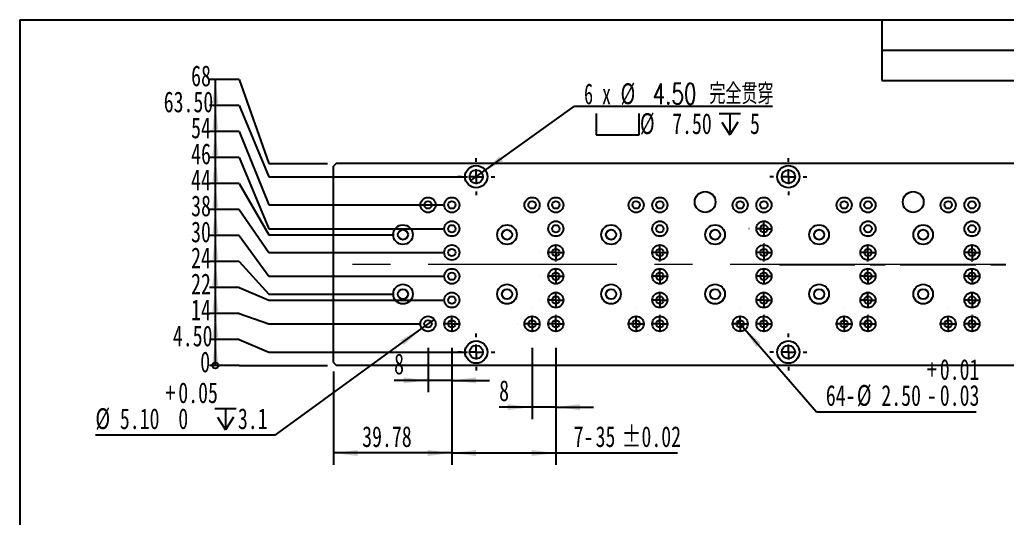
# Model space of a CAD drawing. Header units: millimetres. Extents: x 2 to 295, y 3 to 207.
# Drawn here: x 2.2 to 168.3, y 122.7 to 206.6 of the extents above; entities that cross this region are included whole.
import ezdxf

# ---------------------------------------------------------------- set-up
doc = ezdxf.new("R2010")
doc.units = ezdxf.units.MM
doc.linetypes.add('CENTERX2', pattern=[20.32, 12.7, -2.54, 2.54, -2.54])
doc.layers.add('图层7', color=7, linetype='Continuous')
doc.layers.add('图框', color=7, linetype='Continuous')
doc.layers.add('粗实线', color=7, linetype='Continuous', lineweight=25)
doc.styles.add('SLDTEXTSTYLE0', font='TXT', dxfattribs={"width": 0.7, "bigfont": 'bigfont'})
doc.styles.add('SLDTEXTSTYLE11', font='TXT', dxfattribs={"width": 0.633333})
doc.styles.add('SLDTEXTSTYLE2', font='TXT', dxfattribs={"width": 0.7})
doc.dimstyles.new('SLDDIMSTYLE0', dxfattribs={"dimtxt": 3.5, "dimasz": 0.338667, "dimexe": 0, "dimexo": 0.0625, "dimgap": 0.875, "dimtad": 0, "dimtih": 1, "dimtoh": 1, "dimdec": 0, "dimlfac": 2, "dimrnd": 1e-09, "dimdsep": 46, "dimtxsty": 'SLDTEXTSTYLE2', "dimblk1": 'ORIGIN', "dimblk2": 'ORIGIN', "dimsah": 1, "dimcen": 0.09, "dimadec": 0, "dimazin": 2, "dimtfac": 1, "dimtdec": 0, "dimtofl": 0, "dimtmove": 0, "dimatfit": 3, "dimldrblk": 'ORIGIN', "dimfxl": 0, "dimfrac": 2, "dimtolj": 1, "dimtzin": 12, "dimarcsym": 0})
doc.dimstyles.new('SLDDIMSTYLE1', dxfattribs={"dimtxt": 3.5, "dimasz": 4.08, "dimexe": 0, "dimexo": 0.0625, "dimgap": 0.875, "dimtad": 0, "dimtih": 1, "dimtoh": 1, "dimlfac": 2, "dimrnd": 1e-09, "dimzin": 12, "dimdsep": 46, "dimtxsty": 'SLDTEXTSTYLE2', "dimsah": 1, "dimcen": 0.09, "dimadec": 0, "dimazin": 3, "dimtfac": 1, "dimtofl": 0, "dimtmove": 0, "dimatfit": 3, "dimfxl": 0, "dimfrac": 2, "dimtolj": 1, "dimtzin": 12, "dimarcsym": 0})
doc.dimstyles.new('SLDDIMSTYLE3', dxfattribs={"dimtxt": 3.5, "dimasz": 4.08, "dimexe": 0, "dimexo": 0.0625, "dimgap": 0.875, "dimtad": 2, "dimlfac": 2, "dimrnd": 1e-09, "dimzin": 12, "dimdsep": 46, "dimtxsty": 'SLDTEXTSTYLE2', "dimsah": 1, "dimcen": 0.09, "dimadec": 0, "dimazin": 3, "dimtfac": 1, "dimtofl": 0, "dimtmove": 0, "dimatfit": 3, "dimfxl": 0, "dimfrac": 2, "dimtolj": 1, "dimtzin": 12, "dimarcsym": 0})
doc.dimstyles.new('SLDDIMSTYLE4', dxfattribs={"dimtxt": 3.5, "dimasz": 4.08, "dimexe": 0, "dimexo": 0.0625, "dimgap": 0.875, "dimtad": 0, "dimtih": 1, "dimtoh": 1, "dimlfac": 2, "dimrnd": 1e-09, "dimzin": 4, "dimdsep": 46, "dimtxsty": 'SLDTEXTSTYLE2', "dimblk1": 'NONE', "dimsah": 1, "dimcen": 0, "dimadec": 0, "dimazin": 1, "dimtfac": 1, "dimtmove": 0, "dimatfit": 3, "dimldrblk": 'NONE', "dimfxl": 0, "dimfrac": 2, "dimtolj": 1, "dimtzin": 12, "dimarcsym": 0})
doc.dimstyles.new('SLDDIMSTYLE5', dxfattribs={"dimtxt": 3.5, "dimasz": 4.08, "dimexe": 0, "dimexo": 0.0625, "dimgap": 0.875, "dimtad": 2, "dimlfac": 2, "dimrnd": 1e-09, "dimzin": 12, "dimdsep": 46, "dimtxsty": 'SLDTEXTSTYLE2', "dimsah": 1, "dimcen": 0.09, "dimadec": 0, "dimazin": 3, "dimtfac": 1, "dimtmove": 0, "dimatfit": 0, "dimfxl": 0, "dimfrac": 2, "dimtolj": 1, "dimtzin": 12, "dimarcsym": 0})
doc.dimstyles.new('SLDDIMSTYLE6', dxfattribs={"dimtxt": 3.5, "dimasz": 4.08, "dimexe": 0, "dimexo": 0.0625, "dimgap": 0.875, "dimtad": 0, "dimtih": 1, "dimtoh": 1, "dimlfac": 2, "dimrnd": 1e-09, "dimzin": 4, "dimdsep": 46, "dimtxsty": 'SLDTEXTSTYLE2', "dimsah": 1, "dimcen": 0.09, "dimadec": 0, "dimazin": 1, "dimtfac": 1, "dimtofl": 0, "dimtmove": 0, "dimatfit": 3, "dimfxl": 0, "dimfrac": 2, "dimtolj": 1, "dimtzin": 12, "dimarcsym": 0})
doc.dimstyles.new('SLDDIMSTYLE7', dxfattribs={"dimtxt": 3.5, "dimasz": 4.08, "dimexe": 0, "dimexo": 0.0625, "dimgap": 0.875, "dimtad": 2, "dimlfac": 2, "dimrnd": 1e-09, "dimzin": 12, "dimdsep": 46, "dimtxsty": 'SLDTEXTSTYLE2', "dimsah": 1, "dimcen": 0.09, "dimadec": 0, "dimazin": 3, "dimtol": 1, "dimtp": 0.02, "dimtm": 0.02, "dimtfac": 1, "dimtofl": 0, "dimtmove": 0, "dimatfit": 3, "dimfxl": 0, "dimfrac": 2, "dimtolj": 1, "dimarcsym": 0})
doc.dimstyles.new('SLDDIMSTYLE8', dxfattribs={"dimtxt": 3.5, "dimasz": 4.08, "dimexe": 0, "dimexo": 0.0625, "dimgap": 0.875, "dimtad": 0, "dimtih": 1, "dimtoh": 1, "dimlfac": 2, "dimrnd": 1e-09, "dimzin": 4, "dimdsep": 46, "dimtxsty": 'SLDTEXTSTYLE2', "dimblk1": 'NONE', "dimsah": 1, "dimcen": 0, "dimadec": 0, "dimazin": 1, "dimtol": 1, "dimtp": 0.05, "dimtfac": 1, "dimtmove": 0, "dimatfit": 3, "dimldrblk": 'NONE', "dimfxl": 0, "dimfrac": 2, "dimtolj": 1, "dimarcsym": 0})
doc.dimstyles.new('SLDDIMSTYLE9', dxfattribs={"dimtxt": 3.5, "dimasz": 4.08, "dimexe": 0, "dimexo": 0.0625, "dimgap": 0.875, "dimtad": 0, "dimtih": 1, "dimtoh": 1, "dimlfac": 2, "dimrnd": 1e-09, "dimzin": 4, "dimdsep": 46, "dimtxsty": 'SLDTEXTSTYLE2', "dimblk1": 'NONE', "dimsah": 1, "dimcen": 0, "dimadec": 0, "dimazin": 1, "dimtol": 1, "dimtp": 0.01, "dimtm": 0.03, "dimtfac": 1, "dimtmove": 0, "dimatfit": 3, "dimldrblk": 'NONE', "dimfxl": 0, "dimfrac": 2, "dimtolj": 1, "dimarcsym": 0})

# ---------------------------------------------------------------- blocks, each defined once
blk = doc.blocks.new('_ORIGIN')
at = {"color": 0, "linetype": 'ByBlock', "lineweight": -2}
blk.add_line((0, 0), (-1, 0), dxfattribs=at)
blk.add_circle((0, 0), 0.5, dxfattribs=at)
blk = doc.blocks.new('_D_46')
at = {"layer": '图框'}
for p, q in [((39.1, 148.42), (34.1, 148.42)), ((39.1, 148.42), (44.1, 148.42)), ((44.1, 148.42), (53.99, 148.42))]:
    blk.add_line(p, q, dxfattribs=at)
at = {"layer": '图框', "xscale": 1.016, "yscale": 1.016}
blk.add_blockref('_ORIGIN', (35.11, 148.42), dxfattribs=at)
at = {"layer": '图框', "insert": (32.56, 150.77), "char_height": 3.5, "attachment_point": 1, "style": 'SLDTEXTSTYLE2'}
blk.add_mtext('0', dxfattribs=at)
blk = doc.blocks.new('_D_47')
at = {"layer": '图框'}
for p, q in [((39.1, 152.8), (34.1, 152.8)), ((35.11, 148.42), (35.11, 152.8)), ((39.1, 152.8), (44.1, 150.67)), ((44.1, 150.67), (77.49, 150.67))]:
    blk.add_line(p, q, dxfattribs=at)
blk.add_solid([(35.11, 152.8), (34.6, 148.72), (35.62, 148.72)], dxfattribs=at)
at = {"layer": '图框', "insert": (27.96, 155.14), "char_height": 3.5, "attachment_point": 1, "style": 'SLDTEXTSTYLE2'}
blk.add_mtext('4.50', dxfattribs=at)
blk = doc.blocks.new('_D_48')
at = {"layer": '图框'}
for p, q in [((39.1, 157.17), (34.1, 157.17)), ((35.11, 152.8), (35.11, 157.17)), ((39.1, 157.17), (44.1, 155.42)), ((44.1, 155.42), (69.38, 155.42))]:
    blk.add_line(p, q, dxfattribs=at)
blk.add_solid([(35.11, 157.17), (34.6, 153.09), (35.62, 153.09)], dxfattribs=at)
at = {"layer": '图框', "insert": (31.02, 159.52), "char_height": 3.5, "attachment_point": 1, "style": 'SLDTEXTSTYLE2'}
blk.add_mtext('14', dxfattribs=at)
blk = doc.blocks.new('_D_49')
at = {"layer": '图框'}
for p, q in [((39.1, 161.55), (34.1, 161.55)), ((35.11, 157.17), (35.11, 161.55)), ((39.1, 161.55), (44.1, 159.42)), ((44.1, 159.42), (73.38, 159.42))]:
    blk.add_line(p, q, dxfattribs=at)
blk.add_solid([(35.11, 161.55), (34.6, 157.47), (35.62, 157.47)], dxfattribs=at)
at = {"layer": '图框', "insert": (31.02, 163.89), "char_height": 3.5, "attachment_point": 1, "style": 'SLDTEXTSTYLE2'}
blk.add_mtext('22', dxfattribs=at)
blk = doc.blocks.new('_D_50')
at = {"layer": '图框'}
for p, q in [((39.1, 165.92), (34.1, 165.92)), ((35.11, 161.55), (35.11, 165.92)), ((39.1, 165.92), (44.1, 160.42)), ((44.1, 160.42), (65.16, 160.42))]:
    blk.add_line(p, q, dxfattribs=at)
blk.add_solid([(35.11, 165.92), (34.6, 161.84), (35.62, 161.84)], dxfattribs=at)
at = {"layer": '图框', "insert": (31.02, 168.27), "char_height": 3.5, "attachment_point": 1, "style": 'SLDTEXTSTYLE2'}
blk.add_mtext('24', dxfattribs=at)
blk = doc.blocks.new('_D_51')
at = {"layer": '图框'}
for p, q in [((39.1, 170.3), (34.1, 170.3)), ((35.11, 165.92), (35.11, 170.3)), ((39.1, 170.3), (44.1, 163.42)), ((44.1, 163.42), (73.38, 163.42))]:
    blk.add_line(p, q, dxfattribs=at)
blk.add_solid([(35.11, 170.3), (34.6, 166.22), (35.62, 166.22)], dxfattribs=at)
at = {"layer": '图框', "insert": (31.02, 172.64), "char_height": 3.5, "attachment_point": 1, "style": 'SLDTEXTSTYLE2'}
blk.add_mtext('30', dxfattribs=at)
blk = doc.blocks.new('_D_52')
at = {"layer": '图框'}
for p, q in [((39.1, 174.67), (34.1, 174.67)), ((35.11, 170.3), (35.11, 174.67)), ((39.1, 174.67), (44.1, 167.42)), ((44.1, 167.42), (73.38, 167.42))]:
    blk.add_line(p, q, dxfattribs=at)
blk.add_solid([(35.11, 174.67), (34.6, 170.59), (35.62, 170.59)], dxfattribs=at)
at = {"layer": '图框', "insert": (31.03, 177.02), "char_height": 3.5, "attachment_point": 1, "style": 'SLDTEXTSTYLE2'}
blk.add_mtext('38', dxfattribs=at)
blk = doc.blocks.new('_D_53')
at = {"layer": '图框'}
for p, q in [((39.1, 179.05), (34.1, 179.05)), ((35.11, 174.67), (35.11, 179.05)), ((39.1, 179.05), (44.1, 170.42)), ((44.1, 170.42), (65.16, 170.42))]:
    blk.add_line(p, q, dxfattribs=at)
blk.add_solid([(35.11, 179.05), (34.6, 174.97), (35.62, 174.97)], dxfattribs=at)
at = {"layer": '图框', "insert": (31.02, 181.39), "char_height": 3.5, "attachment_point": 1, "style": 'SLDTEXTSTYLE2'}
blk.add_mtext('44', dxfattribs=at)
blk = doc.blocks.new('_D_54')
at = {"layer": '图框'}
for p, q in [((39.1, 183.42), (34.1, 183.42)), ((35.11, 179.05), (35.11, 183.42)), ((39.1, 183.42), (44.1, 171.42)), ((44.1, 171.42), (73.38, 171.42))]:
    blk.add_line(p, q, dxfattribs=at)
blk.add_solid([(35.11, 183.42), (34.6, 179.34), (35.62, 179.34)], dxfattribs=at)
at = {"layer": '图框', "insert": (31.03, 185.77), "char_height": 3.5, "attachment_point": 1, "style": 'SLDTEXTSTYLE2'}
blk.add_mtext('46', dxfattribs=at)
blk = doc.blocks.new('_D_55')
at = {"layer": '图框'}
for p, q in [((39.1, 187.79), (34.1, 187.79)), ((35.11, 183.42), (35.11, 187.79)), ((39.1, 187.79), (44.1, 175.42)), ((44.1, 175.42), (73.38, 175.42))]:
    blk.add_line(p, q, dxfattribs=at)
blk.add_solid([(35.11, 187.79), (34.6, 183.71), (35.62, 183.71)], dxfattribs=at)
at = {"layer": '图框', "insert": (31.02, 190.14), "char_height": 3.5, "attachment_point": 1, "style": 'SLDTEXTSTYLE2'}
blk.add_mtext('54', dxfattribs=at)
blk = doc.blocks.new('_D_56')
at = {"layer": '图框'}
for p, q in [((39.1, 192.17), (34.1, 192.17)), ((35.11, 187.79), (35.11, 192.17)), ((39.1, 192.17), (44.1, 180.17)), ((44.1, 180.17), (77.49, 180.17))]:
    blk.add_line(p, q, dxfattribs=at)
blk.add_solid([(35.11, 192.17), (34.6, 188.09), (35.62, 188.09)], dxfattribs=at)
at = {"layer": '图框', "insert": (26.42, 194.51), "char_height": 3.5, "attachment_point": 1, "style": 'SLDTEXTSTYLE2'}
blk.add_mtext('63.50', dxfattribs=at)
blk = doc.blocks.new('_D_57')
at = {"layer": '图框'}
for p, q in [((39.1, 196.54), (34.1, 196.54)), ((35.11, 192.17), (35.11, 196.54)), ((39.1, 196.54), (44.1, 182.42)), ((44.1, 182.42), (53.99, 182.42))]:
    blk.add_line(p, q, dxfattribs=at)
blk.add_solid([(35.11, 196.54), (34.6, 192.46), (35.62, 192.46)], dxfattribs=at)
at = {"layer": '图框', "insert": (31.03, 198.89), "char_height": 3.5, "attachment_point": 1, "style": 'SLDTEXTSTYLE2'}
blk.add_mtext('68', dxfattribs=at)
blk = doc.blocks.new('_D_58')
at = {"layer": '图框'}
for p, q in [((74.88, 151.4), (74.88, 131.7)), ((54.99, 147.42), (54.99, 131.7)), ((74.88, 133.7), (54.99, 133.7))]:
    blk.add_line(p, q, dxfattribs=at)
for points in [[(54.99, 133.7), (59.07, 133.19), (59.07, 134.21)], [(74.88, 133.7), (70.8, 134.21), (70.8, 133.19)]]:
    blk.add_solid(points, dxfattribs=at)
at = {"layer": '图框', "insert": (59.8, 138.21), "char_height": 3.5, "attachment_point": 1, "style": 'SLDTEXTSTYLE2'}
blk.add_mtext('39.78', dxfattribs=at)
blk = doc.blocks.new('_D_59')
at = {"layer": '图框'}
for p, q in [((74.88, 151.4), (74.88, 131.7)), ((92.38, 151.4), (92.38, 131.7)), ((74.88, 133.7), (92.38, 133.7)), ((92.38, 133.7), (112.86, 133.7))]:
    blk.add_line(p, q, dxfattribs=at)
for points in [[(74.88, 133.7), (78.96, 133.19), (78.96, 134.21)], [(92.38, 133.7), (88.3, 134.21), (88.3, 133.19)]]:
    blk.add_solid(points, dxfattribs=at)
at = {"layer": '图框', "char_height": 3.5, "attachment_point": 1, "style": 'SLDTEXTSTYLE2'}
for s, insert in [('7-', (95.37, 138.21)), ('35', (99.06, 138.21)), ('±0.02', (103.44, 138.21))]:
    blk.add_mtext(s, dxfattribs=dict(at, insert=insert))
blk = doc.blocks.new('_D_60')
at = {"layer": '图框'}
for p, q in [((70.88, 151.4), (70.88, 143.91)), ((74.88, 151.4), (74.88, 143.91)), ((70.88, 145.91), (65.17, 145.91)), ((74.88, 145.91), (70.88, 145.91)), ((74.88, 145.91), (81.23, 145.91))]:
    blk.add_line(p, q, dxfattribs=at)
for points in [[(70.88, 145.91), (66.8, 146.42), (66.8, 145.41)], [(74.88, 145.91), (78.96, 145.41), (78.96, 146.42)]]:
    blk.add_solid(points, dxfattribs=at)
at = {"layer": '图框', "insert": (65.17, 150.43), "char_height": 3.5, "attachment_point": 1, "style": 'SLDTEXTSTYLE2'}
blk.add_mtext('8', dxfattribs=at)
blk = doc.blocks.new('_D_61')
at = {"layer": '图框'}
for p, q in [((88.38, 151.4), (88.38, 139.41)), ((92.38, 151.4), (92.38, 139.41)), ((88.38, 141.41), (82.84, 141.41)), ((92.38, 141.41), (88.38, 141.41)), ((92.38, 141.41), (98.73, 141.41))]:
    blk.add_line(p, q, dxfattribs=at)
for points in [[(88.38, 141.41), (84.3, 141.92), (84.3, 140.91)], [(92.38, 141.41), (96.46, 140.91), (96.46, 141.92)]]:
    blk.add_solid(points, dxfattribs=at)
at = {"layer": '图框', "insert": (82.84, 145.93), "char_height": 3.5, "attachment_point": 1, "style": 'SLDTEXTSTYLE2'}
blk.add_mtext('8', dxfattribs=at)
blk = doc.blocks.new('SW_SYMBOL_HOLE_DEPTH')
at = {"layer": '图框', "color": 0}
for p, q in [((0, 875), (800, 875)), ((400, 875), (400, 75)), ((100, 555), (400, 75)), ((700, 555), (400, 75))]:
    blk.add_line(p, q, dxfattribs=at)
blk = doc.blocks.new('_D_62')
at = {"layer": '图框'}
for p, q in [((71.91, 156.17), (69.85, 154.67)), ((69.85, 154.67), (45.09, 136.71)), ((45.09, 136.71), (14.93, 136.71))]:
    blk.add_line(p, q, dxfattribs=at)
blk.add_solid([(69.85, 154.67), (66.25, 152.69), (66.84, 151.87)], dxfattribs=at)
at = {"layer": '图框', "xscale": 0.004511737089201878, "yscale": 0.004511737089201878, "zscale": 0.004511737089201878}
blk.add_blockref('SW_SYMBOL_HOLE_DEPTH', (35, 137.23), dxfattribs=at)
at = {"layer": '图框', "char_height": 3.5, "attachment_point": 1, "style": 'SLDTEXTSTYLE2'}
for s, insert in [('+', (26.71, 145.59)), ('0.05', (28.87, 145.59)), ('%%c', (14.93, 141.23)), ('0', (28.87, 141.23)), ('5.10', (19.04, 141.22)), ('3.1', (38.9, 141.22))]:
    blk.add_mtext(s, dxfattribs=dict(at, insert=insert))
blk = doc.blocks.new('_NONE')
blk = doc.blocks.new('_D_64')
at = {"layer": '图框'}
for p, q in [((122.97, 155.9), (123.79, 154.95)), ((123.79, 154.95), (136.2, 140.61)), ((136.2, 140.61), (163.1, 140.61))]:
    blk.add_line(p, q, dxfattribs=at)
blk.add_solid([(123.79, 154.95), (126.07, 151.53), (126.84, 152.2)], dxfattribs=at)
at = {"layer": '图框', "char_height": 3.5, "attachment_point": 1, "style": 'SLDTEXTSTYLE2'}
for s, insert in [('+', (154.8, 149.5)), ('0.01', (156.96, 149.5)), ('64-', (137.79, 145.13)), ('%%c', (143.01, 145.14)), ('2.50', (147.13, 145.13)), ('0.03', (156.96, 145.14)), ('-', (154.8, 145.14))]:
    blk.add_mtext(s, dxfattribs=dict(at, insert=insert))
blk = doc.blocks.new('SW_SYMBOL_HOLE_SPOT')
at = {"layer": '图框', "color": 0}
for p, q in [((0, 875), (0, 75)), ((1600, 75), (1600, 875)), ((0, 75), (1600, 75))]:
    blk.add_line(p, q, dxfattribs=at)
blk = doc.blocks.new('_D_65')
at = {"layer": '图框'}
for p, q in [((79.9, 180.83), (95.54, 192.04)), ((95.54, 192.04), (128.82, 192.04)), ((78.07, 179.52), (79.9, 180.83))]:
    blk.add_line(p, q, dxfattribs=at)
blk.add_solid([(79.9, 180.83), (83.52, 182.79), (82.92, 183.62)], dxfattribs=at)
at = {"layer": '图框', "xscale": 0.004511737089201878, "yscale": 0.004511737089201878, "zscale": 0.004511737089201878}
for name, p in [('SW_SYMBOL_HOLE_SPOT', (99.15, 186.86)), ('SW_SYMBOL_HOLE_DEPTH', (119.83, 186.86))]:
    blk.add_blockref(name, p, dxfattribs=at)
at = {"layer": '图框', "char_height": 3.5, "attachment_point": 1}
for s, insert, style in [('%%c', (103.26, 195.88), 'SLDTEXTSTYLE2'), ('4.50 \\M+18AAE\\M+19153贯\\M+190FA', (108.68, 195.86), 'SLDTEXTSTYLE0'), ('6 x', (97.13, 195.86), 'SLDTEXTSTYLE11'), ('%%c', (106.52, 190.86), 'SLDTEXTSTYLE2'), ('7.50', (111.94, 190.85), 'SLDTEXTSTYLE2'), ('5', (125.04, 190.85), 'SLDTEXTSTYLE2')]:
    blk.add_mtext(s, dxfattribs=dict(at, insert=insert, style=style))
blk = doc.blocks.new('SW_CENTERMARKSYMBOL_10')
at = {"layer": '图框', "color": 0}
for p, q in [((-105, 2.5), (-105, 2.525)), ((-87.5, 2.5), (-87.5, 2.525)), ((-70, 2.5), (-70, 2.525)), ((-52.5, 2.5), (-52.5, 2.525)), ((-35, 2.5), (-35, 2.525)), ((-17.5, 2.5), (-17.5, 2.525)), ((0, 2.5), (0, 2.525)), ((17.5, 2.5), (17.5, 2.525)), ((-107.5, 0), (-107.525, 0)), ((-105, 0), (-106.25, 0)), ((-105, 0), (-105, 1.25)), ((-105, 0), (-105, -1.25)), ((-105, 0), (-103.75, 0)), ((-87.5, 0), (-88.75, 0)), ((-87.5, 0), (-87.5, 1.25)), ((-87.5, 0), (-87.5, -1.25)), ((-87.5, 0), (-86.25, 0)), ((-70, 0), (-71.25, 0)), ((-70, 0), (-70, 1.25)), ((-70, 0), (-70, -1.25)), ((-70, 0), (-68.75, 0)), ((-52.5, 0), (-53.75, 0)), ((-52.5, 0), (-52.5, 1.25)), ((-52.5, 0), (-52.5, -1.25)), ((-52.5, 0), (-51.25, 0)), ((-35, 0), (-36.25, 0)), ((-35, 0), (-35, 1.25)), ((-35, 0), (-35, -1.25)), ((-35, 0), (-33.75, 0)), ((-17.5, 0), (-18.75, 0)), ((-17.5, 0), (-17.5, 1.25)), ((-17.5, 0), (-17.5, -1.25)), ((-17.5, 0), (-16.25, 0)), ((0, 0), (-1.25, 0)), ((0, 0), (0, 1.25)), ((0, 0), (0, -1.25)), ((0, 0), (1.25, 0)), ((17.5, 0), (16.25, 0)), ((17.5, 0), (17.5, 1.25)), ((17.5, 0), (17.5, -1.25)), ((17.5, 0), (18.75, 0)), ((20, 0), (20.025, 0)), ((-105, -2.5), (-105, -2.525)), ((-87.5, -2.5), (-87.5, -2.525)), ((-70, -2.5), (-70, -2.525)), ((-52.5, -2.5), (-52.5, -2.525)), ((-35, -2.5), (-35, -2.525)), ((-17.5, -2.5), (-17.5, -2.525)), ((0, -2.5), (0, -2.525)), ((17.5, -2.5), (17.5, -2.525))]:
    blk.add_line(p, q, dxfattribs=at)
blk = doc.blocks.new('SW_CENTERMARKSYMBOL_11')
at = {"layer": '图框', "color": 0}
for p, q in [((-87.5, 2.5), (-87.5, 2.525)), ((-70, 2.5), (-70, 2.525)), ((-52.5, 2.5), (-52.5, 2.525)), ((-35, 2.5), (-35, 2.525)), ((-17.5, 2.5), (-17.5, 2.525)), ((0, 2.5), (0, 2.525)), ((17.5, 2.5), (17.5, 2.525)), ((-90, 0), (-90.025, 0)), ((-87.5, 0), (-88.75, 0)), ((-87.5, 0), (-87.5, 1.25)), ((-87.5, 0), (-87.5, -1.25)), ((-87.5, 0), (-86.25, 0)), ((-70, 0), (-71.25, 0)), ((-70, 0), (-70, 1.25)), ((-70, 0), (-70, -1.25)), ((-70, 0), (-68.75, 0)), ((-52.5, 0), (-53.75, 0)), ((-52.5, 0), (-52.5, 1.25)), ((-52.5, 0), (-52.5, -1.25)), ((-52.5, 0), (-51.25, 0)), ((-35, 0), (-36.25, 0)), ((-35, 0), (-35, 1.25)), ((-35, 0), (-35, -1.25)), ((-35, 0), (-33.75, 0)), ((-17.5, 0), (-18.75, 0)), ((-17.5, 0), (-17.5, 1.25)), ((-17.5, 0), (-17.5, -1.25)), ((-17.5, 0), (-16.25, 0)), ((0, 0), (-1.25, 0)), ((0, 0), (0, 1.25)), ((0, 0), (0, -1.25)), ((0, 0), (1.25, 0)), ((17.5, 0), (16.25, 0)), ((17.5, 0), (17.5, 1.25)), ((17.5, 0), (17.5, -1.25)), ((17.5, 0), (18.75, 0)), ((20, 0), (20.025, 0)), ((-87.5, -2.5), (-87.5, -2.525)), ((-70, -2.5), (-70, -2.525)), ((-52.5, -2.5), (-52.5, -2.525)), ((-35, -2.5), (-35, -2.525)), ((-17.5, -2.5), (-17.5, -2.525)), ((0, -2.5), (0, -2.525)), ((17.5, -2.5), (17.5, -2.525))]:
    blk.add_line(p, q, dxfattribs=at)
blk = doc.blocks.new('SW_CENTERMARKSYMBOL_12')
at = {"layer": '图框', "color": 0}
for p, q in [((0, 2.5), (0, 2.525)), ((-2.5, 0), (-2.525, 0)), ((0, 0), (-1.25, 0)), ((0, 0), (0, 1.25)), ((0, 0), (0, -1.25)), ((0, 0), (1.25, 0)), ((2.5, 0), (2.525, 0)), ((0, -2.5), (0, -2.525))]:
    blk.add_line(p, q, dxfattribs=at)
blk = doc.blocks.new('SW_CENTERMARKSYMBOL_13')
at = {"layer": '图框', "color": 0}
for p, q in [((-87.5, 2.5), (-87.5, 2.525)), ((-70, 2.5), (-70, 2.525)), ((-52.5, 2.5), (-52.5, 2.525)), ((-35, 2.5), (-35, 2.525)), ((-17.5, 2.5), (-17.5, 2.525)), ((0, 2.5), (0, 2.525)), ((17.5, 2.5), (17.5, 2.525)), ((-90, 0), (-90.025, 0)), ((-87.5, 0), (-88.75, 0)), ((-87.5, 0), (-87.5, 1.25)), ((-87.5, 0), (-87.5, -1.25)), ((-87.5, 0), (-86.25, 0)), ((-70, 0), (-71.25, 0)), ((-70, 0), (-70, 1.25)), ((-70, 0), (-70, -1.25)), ((-70, 0), (-68.75, 0)), ((-52.5, 0), (-53.75, 0)), ((-52.5, 0), (-52.5, 1.25)), ((-52.5, 0), (-52.5, -1.25)), ((-52.5, 0), (-51.25, 0)), ((-35, 0), (-36.25, 0)), ((-35, 0), (-35, 1.25)), ((-35, 0), (-35, -1.25)), ((-35, 0), (-33.75, 0)), ((-17.5, 0), (-18.75, 0)), ((-17.5, 0), (-17.5, 1.25)), ((-17.5, 0), (-17.5, -1.25)), ((-17.5, 0), (-16.25, 0)), ((0, 0), (-1.25, 0)), ((0, 0), (0, 1.25)), ((0, 0), (0, -1.25)), ((0, 0), (1.25, 0)), ((17.5, 0), (16.25, 0)), ((17.5, 0), (17.5, 1.25)), ((17.5, 0), (17.5, -1.25)), ((17.5, 0), (18.75, 0)), ((20, 0), (20.025, 0)), ((-87.5, -2.5), (-87.5, -2.525)), ((-70, -2.5), (-70, -2.525)), ((-52.5, -2.5), (-52.5, -2.525)), ((-35, -2.5), (-35, -2.525)), ((-17.5, -2.5), (-17.5, -2.525)), ((0, -2.5), (0, -2.525)), ((17.5, -2.5), (17.5, -2.525))]:
    blk.add_line(p, q, dxfattribs=at)
blk = doc.blocks.new('SW_CENTERMARKSYMBOL_14')
at = {"layer": '图框', "color": 0}
for p, q in [((-87.5, 2.5), (-87.5, 2.525)), ((-70, 2.5), (-70, 2.525)), ((-52.5, 2.5), (-52.5, 2.525)), ((-35, 2.5), (-35, 2.525)), ((-17.5, 2.5), (-17.5, 2.525)), ((0, 2.5), (0, 2.525)), ((17.5, 2.5), (17.5, 2.525)), ((-90, 0), (-90.025, 0)), ((-87.5, 0), (-88.75, 0)), ((-87.5, 0), (-87.5, 1.25)), ((-87.5, 0), (-87.5, -1.25)), ((-87.5, 0), (-86.25, 0)), ((-70, 0), (-71.25, 0)), ((-70, 0), (-70, 1.25)), ((-70, 0), (-70, -1.25)), ((-70, 0), (-68.75, 0)), ((-52.5, 0), (-53.75, 0)), ((-52.5, 0), (-52.5, 1.25)), ((-52.5, 0), (-52.5, -1.25)), ((-52.5, 0), (-51.25, 0)), ((-35, 0), (-36.25, 0)), ((-35, 0), (-35, 1.25)), ((-35, 0), (-35, -1.25)), ((-35, 0), (-33.75, 0)), ((-17.5, 0), (-18.75, 0)), ((-17.5, 0), (-17.5, 1.25)), ((-17.5, 0), (-17.5, -1.25)), ((-17.5, 0), (-16.25, 0)), ((0, 0), (-1.25, 0)), ((0, 0), (0, 1.25)), ((0, 0), (0, -1.25)), ((0, 0), (1.25, 0)), ((17.5, 0), (16.25, 0)), ((17.5, 0), (17.5, 1.25)), ((17.5, 0), (17.5, -1.25)), ((17.5, 0), (18.75, 0)), ((20, 0), (20.025, 0)), ((-87.5, -2.5), (-87.5, -2.525)), ((-70, -2.5), (-70, -2.525)), ((-52.5, -2.5), (-52.5, -2.525)), ((-35, -2.5), (-35, -2.525)), ((-17.5, -2.5), (-17.5, -2.525)), ((0, -2.5), (0, -2.525)), ((17.5, -2.5), (17.5, -2.525))]:
    blk.add_line(p, q, dxfattribs=at)
blk = doc.blocks.new('SW_CENTERMARKSYMBOL_15')
at = {"layer": '图框', "color": 0}
for p, q in [((-87.5, 2.5), (-87.5, 2.525)), ((-70, 2.5), (-70, 2.525)), ((-52.5, 2.5), (-52.5, 2.525)), ((-35, 2.5), (-35, 2.525)), ((-17.5, 2.5), (-17.5, 2.525)), ((0, 2.5), (0, 2.525)), ((17.5, 2.5), (17.5, 2.525)), ((-90, 0), (-90.025, 0)), ((-87.5, 0), (-88.75, 0)), ((-87.5, 0), (-87.5, 1.25)), ((-87.5, 0), (-87.5, -1.25)), ((-87.5, 0), (-86.25, 0)), ((-70, 0), (-71.25, 0)), ((-70, 0), (-70, 1.25)), ((-70, 0), (-70, -1.25)), ((-70, 0), (-68.75, 0)), ((-52.5, 0), (-53.75, 0)), ((-52.5, 0), (-52.5, 1.25)), ((-52.5, 0), (-52.5, -1.25)), ((-52.5, 0), (-51.25, 0)), ((-35, 0), (-36.25, 0)), ((-35, 0), (-35, 1.25)), ((-35, 0), (-35, -1.25)), ((-35, 0), (-33.75, 0)), ((-17.5, 0), (-18.75, 0)), ((-17.5, 0), (-17.5, 1.25)), ((-17.5, 0), (-17.5, -1.25)), ((-17.5, 0), (-16.25, 0)), ((0, 0), (-1.25, 0)), ((0, 0), (0, 1.25)), ((0, 0), (0, -1.25)), ((0, 0), (1.25, 0)), ((17.5, 0), (16.25, 0)), ((17.5, 0), (17.5, 1.25)), ((17.5, 0), (17.5, -1.25)), ((17.5, 0), (18.75, 0)), ((20, 0), (20.025, 0)), ((-87.5, -2.5), (-87.5, -2.525)), ((-70, -2.5), (-70, -2.525)), ((-52.5, -2.5), (-52.5, -2.525)), ((-35, -2.5), (-35, -2.525)), ((-17.5, -2.5), (-17.5, -2.525)), ((0, -2.5), (0, -2.525)), ((17.5, -2.5), (17.5, -2.525))]:
    blk.add_line(p, q, dxfattribs=at)
blk = doc.blocks.new('SW_CENTERMARKSYMBOL_16')
at = {"layer": '图框', "color": 0}
for p, q in [((0, 2.5), (0, 3.125)), ((-2.5, 0), (-3.125, 0)), ((0, 0), (-1.25, 0)), ((0, 0), (0, 1.25)), ((0, 0), (0, -1.25)), ((0, 0), (1.25, 0)), ((2.5, 0), (3.125, 0)), ((0, -2.5), (0, -3.125))]:
    blk.add_line(p, q, dxfattribs=at)
blk = doc.blocks.new('SW_CENTERMARKSYMBOL_17')
at = {"layer": '图框', "color": 0}
for p, q in [((0, 2.5), (0, 3.125)), ((-2.5, 0), (-3.125, 0)), ((0, 0), (-1.25, 0)), ((0, 0), (0, 1.25)), ((0, 0), (0, -1.25)), ((0, 0), (1.25, 0)), ((2.5, 0), (3.125, 0)), ((0, -2.5), (0, -3.125))]:
    blk.add_line(p, q, dxfattribs=at)
blk = doc.blocks.new('SW_CENTERMARKSYMBOL_18')
at = {"layer": '图框', "color": 0}
for p, q in [((0, 2.5), (0, 3.125)), ((-2.5, 0), (-3.125, 0)), ((0, 0), (-1.25, 0)), ((0, 0), (0, 1.25)), ((0, 0), (0, -1.25)), ((0, 0), (1.25, 0)), ((2.5, 0), (3.125, 0)), ((0, -2.5), (0, -3.125))]:
    blk.add_line(p, q, dxfattribs=at)
blk = doc.blocks.new('SW_CENTERMARKSYMBOL_19')
at = {"layer": '图框', "color": 0}
for p, q in [((0, 2.5), (0, 3.125)), ((-2.5, 0), (-3.125, 0)), ((0, 0), (-1.25, 0)), ((0, 0), (0, 1.25)), ((0, 0), (0, -1.25)), ((0, 0), (1.25, 0)), ((2.5, 0), (3.125, 0)), ((0, -2.5), (0, -3.125))]:
    blk.add_line(p, q, dxfattribs=at)

msp = doc.modelspace()

# ---------------------------------------------------------------- linework, layer by layer
at = {"color": 7, "linetype": 'Continuous', "lineweight": 25}
for p, q in [((55.489, 182.4232), (54.989, 181.9232)), ((54.989, 148.9232), (54.989, 181.9232)), ((55.489, 182.4232), (204.489, 182.4232)), ((54.989, 148.9232), (55.489, 148.4232)), ((199.989, 148.4232), (55.489, 148.4232))]:
    msp.add_line(p, q, dxfattribs=at)
at = {"color": 7, "linetype": 'CENTERX2'}
msp.add_line((129.989, 165.4232), (216.6855, 165.4232), dxfattribs=at)
at = {"color": 7, "linetype": 'Continuous', "lineweight": 25}
for centre, radius in [((78.989, 180.1732), 1.875), ((78.989, 180.1732), 1.125), ((131.489, 180.1732), 1.875), ((131.489, 180.1732), 1.125), ((70.879, 175.4232), 1.275), ((74.879, 175.4232), 1.275), ((88.379, 175.4232), 1.275), ((92.379, 175.4232), 1.275), ((105.879, 175.4232), 1.275), ((109.879, 175.4232), 1.275), ((117.489, 175.9232), 1.75), ((123.379, 175.4232), 1.275), ((127.379, 175.4232), 1.275), ((140.879, 175.4232), 1.275), ((144.879, 175.4232), 1.275), ((152.489, 175.9232), 1.75), ((158.379, 175.4232), 1.275), ((162.379, 175.4232), 1.275), ((70.879, 175.4232), 0.625), ((74.879, 175.4232), 0.625), ((88.379, 175.4232), 0.625), ((92.379, 175.4232), 0.625), ((105.879, 175.4232), 0.625), ((109.879, 175.4232), 0.625), ((123.379, 175.4232), 0.625), ((127.379, 175.4232), 0.625), ((140.879, 175.4232), 0.625), ((144.879, 175.4232), 0.625), ((158.379, 175.4232), 0.625), ((162.379, 175.4232), 0.625), ((66.664, 170.4232), 1.65), ((66.664, 170.4232), 0.85), ((74.879, 171.4232), 1.275), ((74.879, 171.4232), 0.625), ((84.164, 170.4232), 1.65), ((84.164, 170.4232), 0.85), ((92.379, 171.4232), 1.275), ((92.379, 171.4232), 0.625), ((101.664, 170.4232), 1.65), ((101.664, 170.4232), 0.85), ((109.879, 171.4232), 1.275), ((109.879, 171.4232), 0.625), ((119.164, 170.4232), 1.65), ((119.164, 170.4232), 0.85), ((127.379, 171.4232), 1.275), ((127.379, 171.4232), 0.625), ((136.664, 170.4232), 1.65), ((136.664, 170.4232), 0.85), ((144.879, 171.4232), 1.275), ((144.879, 171.4232), 0.625), ((154.164, 170.4232), 1.65), ((154.164, 170.4232), 0.85), ((162.379, 171.4232), 1.275), ((162.379, 171.4232), 0.625), ((74.879, 167.4232), 1.275), ((74.879, 167.4232), 0.625), ((92.379, 167.4232), 1.275), ((92.379, 167.4232), 0.625), ((109.879, 167.4232), 1.275), ((109.879, 167.4232), 0.625), ((127.379, 167.4232), 1.275), ((127.379, 167.4232), 0.625), ((144.879, 167.4232), 1.275), ((144.879, 167.4232), 0.625), ((162.379, 167.4232), 1.275), ((162.379, 167.4232), 0.625), ((74.879, 163.4232), 1.275), ((92.379, 163.4232), 1.275), ((109.879, 163.4232), 1.275), ((127.379, 163.4232), 1.275), ((144.879, 163.4232), 1.275), ((162.379, 163.4232), 1.275), ((74.879, 163.4232), 0.625), ((92.379, 163.4232), 0.625), ((109.879, 163.4232), 0.625), ((127.379, 163.4232), 0.625), ((144.879, 163.4232), 0.625), ((162.379, 163.4232), 0.625), ((66.664, 160.4232), 1.65), ((66.664, 160.4232), 0.85), ((84.164, 160.4232), 1.65), ((84.164, 160.4232), 0.85), ((101.664, 160.4232), 1.65), ((101.664, 160.4232), 0.85), ((119.164, 160.4232), 1.65), ((119.164, 160.4232), 0.85), ((136.664, 160.4232), 1.65), ((136.664, 160.4232), 0.85), ((154.164, 160.4232), 1.65), ((154.164, 160.4232), 0.85), ((74.879, 159.4232), 1.275), ((74.879, 159.4232), 0.625), ((92.379, 159.4232), 1.275), ((92.379, 159.4232), 0.625), ((109.879, 159.4232), 1.275), ((109.879, 159.4232), 0.625), ((127.379, 159.4232), 1.275), ((127.379, 159.4232), 0.625), ((144.879, 159.4232), 1.275), ((144.879, 159.4232), 0.625), ((162.379, 159.4232), 1.275), ((162.379, 159.4232), 0.625), ((70.879, 155.4232), 1.275), ((74.879, 155.4232), 1.275), ((88.379, 155.4232), 1.275), ((92.379, 155.4232), 1.275), ((105.879, 155.4232), 1.275), ((109.879, 155.4232), 1.275), ((123.379, 155.4232), 1.275), ((127.379, 155.4232), 1.275), ((140.879, 155.4232), 1.275), ((144.879, 155.4232), 1.275), ((158.379, 155.4232), 1.275), ((162.379, 155.4232), 1.275), ((70.879, 155.4232), 0.625), ((74.879, 155.4232), 0.625), ((88.379, 155.4232), 0.625), ((92.379, 155.4232), 0.625), ((105.879, 155.4232), 0.625), ((109.879, 155.4232), 0.625), ((123.379, 155.4232), 0.625), ((127.379, 155.4232), 0.625), ((140.879, 155.4232), 0.625), ((144.879, 155.4232), 0.625), ((158.379, 155.4232), 0.625), ((162.379, 155.4232), 0.625), ((78.989, 150.6732), 1.875), ((78.989, 150.6732), 1.125), ((131.489, 150.6732), 1.875), ((131.489, 150.6732), 1.125)]:
    msp.add_circle(centre, radius, dxfattribs=at)
at = {"layer": '图层7', "color": 5}
for p, q in [((147.2034, 206.5709), (147.2034, 196.3543)), ((147.2034, 201.4421), (292.2034, 201.4421)), ((147.2034, 196.3543), (292.2034, 196.3543))]:
    msp.add_line(p, q, dxfattribs=at)
at = {"layer": '图框', "linetype": 'CENTERX2', "lineweight": 18, "ltscale": 2.5}
msp.add_line((204.239, 165.4232), (53.489, 165.4232), dxfattribs=at)
at = {"layer": '粗实线', "color": 5}
for q in [(2.2034, 3.096), (292.2034, 206.5709)]:
    msp.add_line((2.2034, 206.5709), q, dxfattribs=at)

# ---------------------------------------------------------------- block references
at = {"layer": '图框'}
for name, p in [('SW_CENTERMARKSYMBOL_16', (78.989, 180.1732)), ('SW_CENTERMARKSYMBOL_18', (131.489, 180.1732)), ('SW_CENTERMARKSYMBOL_12', (127.379, 171.4232)), ('SW_CENTERMARKSYMBOL_13', (179.879, 167.4232)), ('SW_CENTERMARKSYMBOL_14', (179.879, 163.4232)), ('SW_CENTERMARKSYMBOL_11', (179.879, 159.4232)), ('SW_CENTERMARKSYMBOL_10', (179.879, 155.4232)), ('SW_CENTERMARKSYMBOL_15', (175.879, 155.4232)), ('SW_CENTERMARKSYMBOL_17', (78.989, 150.6732)), ('SW_CENTERMARKSYMBOL_19', (131.489, 150.6732))]:
    msp.add_blockref(name, p, dxfattribs=at)

# ---------------------------------------------------------------- dimensions: what is measured, and where the dimension line sits
for feature_location, offset, origin, dimstyle, picture, middle in [((55.489, 182.4232), (-21.3938, 14.1202), (55.489, 148.4232), 'SLDDIMSTYLE1', '_D_57', (32.564, 196.5434)), ((78.989, 180.1732), (-44.8938, 11.9956), (55.489, 148.4232), 'SLDDIMSTYLE6', '_D_56', (30.2598, 192.1688)), ((74.879, 175.4232), (-40.7838, 12.3711), (55.489, 148.4232), 'SLDDIMSTYLE1', '_D_55', (32.5591, 187.7942)), ((74.879, 171.4232), (-40.7838, 11.9965), (55.489, 148.4232), 'SLDDIMSTYLE1', '_D_54', (32.5615, 183.4197)), ((66.664, 170.4232), (-32.5688, 8.6219), (55.489, 148.4232), 'SLDDIMSTYLE1', '_D_53', (32.5591, 179.0451)), ((74.879, 167.4232), (-40.7838, 7.2474), (55.489, 148.4232), 'SLDDIMSTYLE1', '_D_52', (32.5615, 174.6706)), ((74.879, 163.4232), (-40.7838, 6.8728), (55.489, 148.4232), 'SLDDIMSTYLE1', '_D_51', (32.5591, 170.296)), ((66.664, 160.4232), (-32.5688, 5.4983), (55.489, 148.4232), 'SLDDIMSTYLE1', '_D_50', (32.5591, 165.9214)), ((74.879, 159.4232), (-40.7838, 2.1237), (55.489, 148.4232), 'SLDDIMSTYLE1', '_D_49', (32.5591, 161.5469)), ((70.879, 155.4232), (-36.7838, 1.7491), (55.489, 148.4232), 'SLDDIMSTYLE1', '_D_48', (32.5591, 157.1723)), ((78.989, 150.6732), (-44.8938, 2.1246), (55.489, 148.4232), 'SLDDIMSTYLE6', '_D_47', (31.0254, 152.7977)), ((55.4890413725, 148.4231745744), (-21.393830309, 0), (55.4890413725, 148.4231745744), 'SLDDIMSTYLE0', '_D_46', (33.3271555062, 148.4231745744))]:
    dim = msp.add_ordinate_dim(feature_location=feature_location, offset=offset, dtype=0, origin=origin, dimstyle=dimstyle, dxfattribs=at)
    dim.commit()
    dim.dimension.update_dxf_attribs({"geometry": picture, "text_midpoint": middle})
for p1, p2, text, dimstyle, picture, middle in [((78.0746, 179.5179), (79.9035, 180.8285), '6 x <> 完全贯穿\\P{\\fGDT;v}%%c 7.50 {\\fGDT;x} 5\\P', 'SLDDIMSTYLE4', '_D_65', (112.9747, 191.3523)), ((71.9109, 156.1721), (69.8472, 154.6742), '<>{\\fGDT;x}3.1', 'SLDDIMSTYLE8', '_D_62', (29.2162, 141.0699)), ((122.97, 155.8957), (123.7881, 154.9506), '64-<>', 'SLDDIMSTYLE9', '_D_64', (150.4416, 144.9765))]:
    dim = msp.add_diameter_dim_2p(p1=p1, p2=p2, text=text, dimstyle=dimstyle, dxfattribs=at)
    dim.commit()
    dim.dimension.update_dxf_attribs({"geometry": picture, "text_midpoint": middle, "dimtype": 163})
for base, p1, p2, dimstyle, picture, middle in [((54.989, 133.7015), (74.879, 152.8982), (54.989, 148.9232), 'SLDDIMSTYLE3', '_D_58', (63.6351, 133.7015)), ((70.879, 145.9147), (74.879, 152.8982), (70.879, 152.8982), 'SLDDIMSTYLE5', '_D_60', (65.936, 145.9147)), ((88.379, 141.4139), (92.379, 152.8982), (88.379, 152.8982), 'SLDDIMSTYLE5', '_D_61', (83.6076, 141.4139))]:
    dim = msp.add_linear_dim(base=base, p1=p1, p2=p2, dimstyle=dimstyle, dxfattribs=at)
    dim.commit()
    dim.dimension.update_dxf_attribs({"geometry": picture, "text_midpoint": middle, "dimtype": 160})
dim = msp.add_linear_dim(base=(92.379, 133.7015), p1=(74.879, 152.8982), p2=(92.379, 152.8982), text='7-<>', dimstyle='SLDDIMSTYLE7', dxfattribs=at)
dim.commit()
dim.dimension.update_dxf_attribs({"geometry": '_D_59', "text_midpoint": (104.113, 133.7015), "dimtype": 160})

doc.saveas('drawing.dxf')
